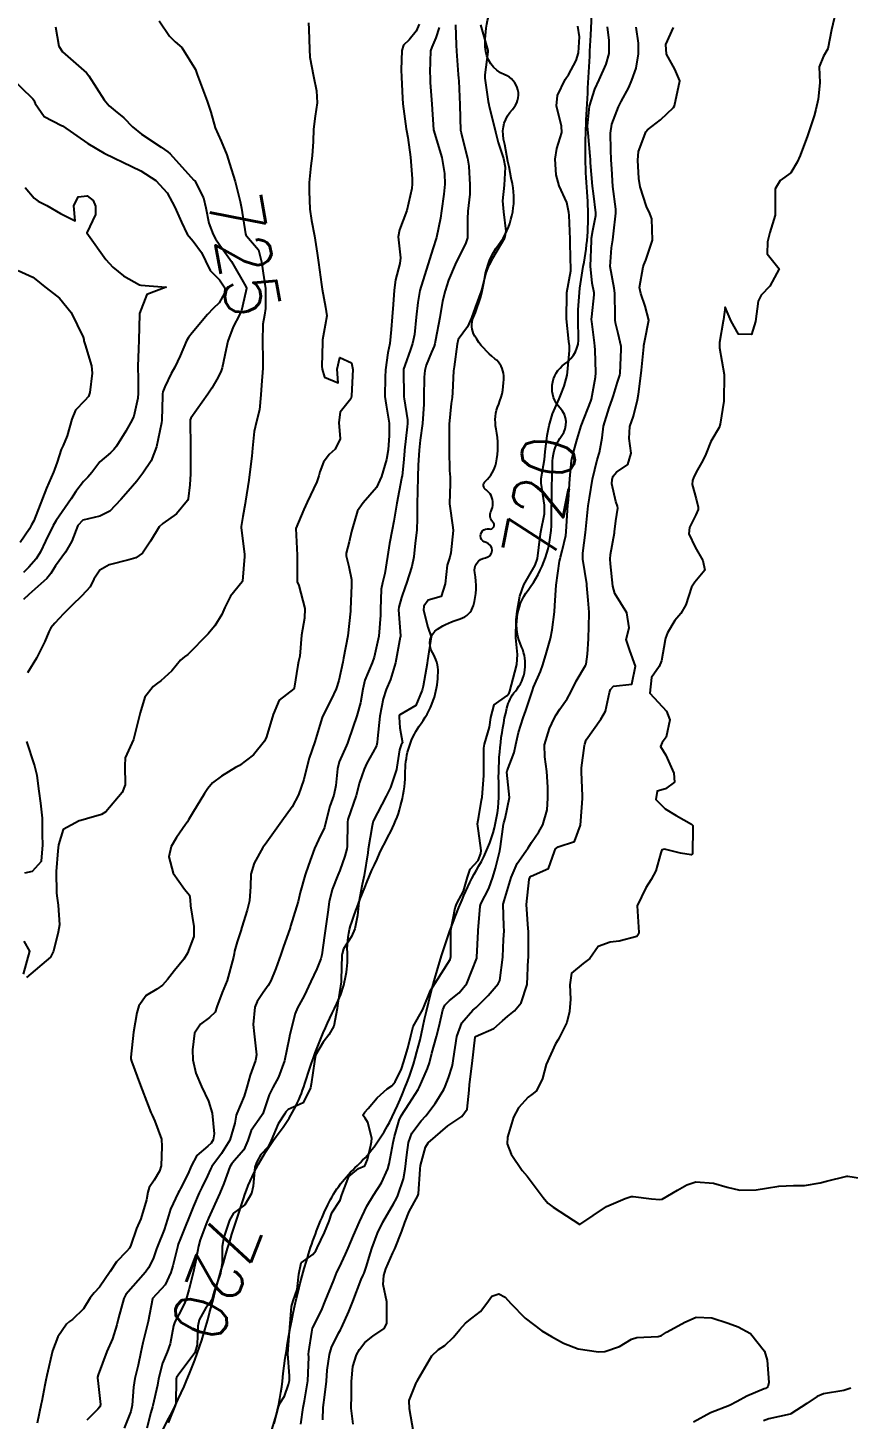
# Model space of a CAD drawing. Header units: metres. Extents: x 318500 to 325275, y 7408834 to 7428799.
# Drawn here: x 321798.5 to 321860.1, y 7416927 to 7417031.5 of the extents above; entities that cross this region are included whole.
import ezdxf
from ezdxf.enums import TextEntityAlignment as Align

# ---------------------------------------------------------------- set-up
doc = ezdxf.new("R2010")
doc.units = ezdxf.units.M
doc.header["$MEASUREMENT"] = 0
for name, color, linetype in [('Cotas', 45, 'Continuous'), ('Curvas de Nivel 1m', 11, 'Continuous'), ('Curvas de Nivel 5m', 15, 'Continuous'), ('Hidrografia', 140, 'Continuous')]:
    doc.layers.add(name, color=color, linetype=linetype)
doc.styles.add('Style-STANDARD', font='STANDARD.shx')

msp = doc.modelspace()

# ---------------------------------------------------------------- linework, layer by layer
at = {"layer": 'Curvas de Nivel 1m', "flags": 128}
for points, elevation in [([(321819.58, 7417031.86), (321819.61, 7417031.38), (321819.66, 7417029.85), (321819.69, 7417029.27), (321819.95, 7417027.85), (321820.19, 7417026.74), (321820.24, 7417025.85), (321820.07, 7417024.83), (321819.95, 7417023.85), (321819.94, 7417022.94), (321819.86, 7417021.85), (321819.75, 7417021.11), (321819.63, 7417019.85), (321819.64, 7417019.2), (321819.69, 7417017.85), (321819.8, 7417017), (321820.02, 7417015.85), (321820.22, 7417014.54), (321820.32, 7417013.85), (321820.55, 7417012.18), (321820.6, 7417011.84), (321820.86, 7417010.48), (321820.96, 7417009.84), (321820.84, 7417009.14), (321820.64, 7417008.03), (321820.63, 7417007.84), (321820.58, 7417006.06), (321820.6, 7417005.84), (321820.79, 7417005.24), (321821.8, 7417004.81), (321821.72, 7417005.83), (321821.93, 7417006.71), (321822.81, 7417006.31), (321822.91, 7417005.81), (321822.8, 7417003.84), (321822.8, 7417003.81), (321822.77, 7417003.6), (321821.97, 7417002.6), (321821.86, 7417001.82), (321821.95, 7417000.6), (321821.57, 7416999.82), (321821.12, 7416999.42), (321820.71, 7416998.85), (321820.42, 7416998.11), (321820.36, 7416997.83), (321820.2, 7416997.36), (321819.48, 7416995.85), (321819.22, 7416995.29), (321818.64, 7416993.86), (321818.73, 7416991.86), (321818.72, 7416989.99), (321818.74, 7416989.86), (321818.86, 7416989.58), (321819.31, 7416987.85), (321819.27, 7416987.13), (321819.05, 7416985.85), (321818.92, 7416984.26), (321818.83, 7416983.86), (321818.77, 7416983.59), (321818.51, 7416981.86), (321818.5, 7416981.84), (321818.48, 7416981.82), (321817.38, 7416980.97), (321816.92, 7416979.88), (321816.43, 7416978.22), (321816.33, 7416977.99), (321816.28, 7416977.89), (321815.44, 7416976.87), (321814.4, 7416976.07), (321814.3, 7416976.02), (321814.09, 7416975.91), (321813.05, 7416975.27), (321812.38, 7416974.75), (321812.01, 7416974.32), (321811.77, 7416973.95), (321810.86, 7416972.47), (321810.58, 7416971.97), (321810.49, 7416971.82), (321810.34, 7416971.63), (321809.66, 7416970.64), (321809.26, 7416969.98), (321809.08, 7416969.21), (321809.41, 7416967.98), (321810.28, 7416966.76), (321810.64, 7416966.33), (321810.7, 7416965.96), (321810.71, 7416965.52), (321810.97, 7416963.96), (321810.97, 7416963.22), (321810.49, 7416961.97), (321810.21, 7416961.51), (321809.53, 7416960.65), (321809, 7416959.98), (321808.61, 7416959.56), (321808.18, 7416959.25), (321807.39, 7416958.79), (321806.84, 7416958.01), (321806.68, 7416957.48), (321806.43, 7416956.02), (321806.25, 7416954.16), (321806.25, 7416954.02), (321806.29, 7416953.84), (321806.96, 7416952.01), (321807.55, 7416950.51), (321807.75, 7416949.99), (321807.83, 7416949.78), (321808.04, 7416949.34), (321808.54, 7416947.98), (321808.56, 7416947.45), (321808.52, 7416945.98), (321808.4, 7416945.58), (321807.98, 7416944.92), (321807.62, 7416944.35), (321807.51, 7416944), (321807.41, 7416943.44), (321806.98, 7416942), (321806.67, 7416941.28), (321806.24, 7416940.02), (321806.14, 7416939.8), (321805.91, 7416939.55), (321805.17, 7416938.77), (321804.68, 7416938.04), (321803.88, 7416936.88), (321803.48, 7416936.45), (321803.19, 7416936.06), (321802.68, 7416935.24), (321801.85, 7416934.44), (321801.63, 7416934.28), (321801.42, 7416934.08), (321800.76, 7416933.15), (321800.35, 7416932.09), (321799.94, 7416930.24), (321799.9, 7416930.1), (321799.89, 7416930), (321799.78, 7416929.5), (321799.55, 7416928.32), (321799.5, 7416928.1), (321799.2, 7416926.65)], 724), ([(321859.16, 7417032.61), (321858.84, 7417031.33), (321858.57, 7417029.9), (321858.25, 7417029.34), (321857.92, 7417028.54), (321857.97, 7417027.35), (321857.85, 7417026.12), (321857.67, 7417025.35), (321857.54, 7417024.87), (321857.04, 7417023.36), (321856.5, 7417021.88), (321856.28, 7417021.37), (321855.79, 7417020.59), (321855, 7417020.01), (321854.61, 7417019.39), (321854.62, 7417017.73), (321854.61, 7417017.39), (321854.23, 7417016.11), (321854.04, 7417015.39), (321854.02, 7417014.49), (321854.91, 7417013.38), (321854.22, 7417012.06), (321853.57, 7417011.4), (321853.35, 7417010.93), (321853.14, 7417009.41), (321852.84, 7417008.43), (321851.87, 7417008.45), (321851.33, 7417009.43), (321850.87, 7417010.48), (321850.73, 7417009.56), (321850.72, 7417009.44), (321850.45, 7417007.83), (321850.45, 7417007.44), (321850.8, 7417005.44), (321850.77, 7417003.44), (321850.5, 7417001.69), (321850.41, 7417001.44), (321849.8, 7417000.39), (321849.41, 7416999.45), (321849.2, 7416998.97), (321848.7, 7416998.1), (321848.49, 7416997.67), (321848.41, 7416997.46), (321848.39, 7416997.17), (321848.68, 7416996.1), (321848.85, 7416995.46), (321848.85, 7416995.28), (321848.66, 7416994.89), (321848.18, 7416993.93), (321848.15, 7416993.47), (321848.62, 7416992.46), (321849.2, 7416991.45), (321849.34, 7416990.72), (321848.59, 7416989.84), (321848.35, 7416989.46), (321847.91, 7416988.13), (321847.53, 7416987.48), (321847.09, 7416986.95), (321846.54, 7416986.03), (321846.39, 7416985.63), (321846.37, 7416985.49), (321846.08, 7416983.93), (321845.9, 7416983.5), (321845.34, 7416982.66), (321845.2, 7416981.5), (321846.46, 7416980.13), (321846.7, 7416979.49), (321846.44, 7416978.19), (321846.14, 7416977.79), (321846.02, 7416977.49), (321846.42, 7416976.83), (321847.02, 7416975.48), (321847.07, 7416974.8), (321846.38, 7416974.3), (321845.75, 7416974.13), (321845.67, 7416973.5), (321846.36, 7416972.8), (321847.19, 7416972.31), (321848.35, 7416971.66), (321848.43, 7416971.54), (321848.44, 7416971.46), (321848.44, 7416971.37), (321848.41, 7416969.46), (321848.39, 7416969.39), (321848.32, 7416969.34), (321847.51, 7416969.47), (321846.32, 7416969.78), (321846.1, 7416969.72), (321846.04, 7416969.49), (321845.66, 7416968.14), (321845.31, 7416967.5), (321844.92, 7416966.86), (321844.27, 7416965.51), (321844.38, 7416963.51), (321844.36, 7416963.39), (321844.24, 7416963.22), (321842.9, 7416962.86), (321842.23, 7416962.78), (321841.32, 7416962.45), (321840.71, 7416961.56), (321840.21, 7416961.19), (321839.33, 7416960.45), (321839.21, 7416959.58), (321839.25, 7416958.5), (321839.18, 7416957.58), (321838.97, 7416956.76), (321838.4, 7416955.59), (321838.29, 7416955.42), (321838.13, 7416955.16), (321837.42, 7416953.6), (321837.14, 7416952.55), (321836.69, 7416951.61), (321836.35, 7416951.34), (321836.07, 7416951.14), (321835.34, 7416950.35), (321834.97, 7416949.64), (321834.53, 7416948.14), (321834.5, 7416947.64), (321834.81, 7416946.85), (321835.63, 7416945.63), (321835.99, 7416945.2), (321837.21, 7416943.6), (321837.56, 7416943.19), (321837.96, 7416942.89), (321839.95, 7416941.57), (321841.96, 7416942.93), (321843.35, 7416943.52), (321843.82, 7416943.67), (321843.97, 7416943.68), (321845.33, 7416943.5), (321845.97, 7416943.45), (321846.13, 7416943.49), (321847.28, 7416944.17), (321847.99, 7416944.57), (321848.66, 7416944.78), (321849.99, 7416944.69), (321851.03, 7416944.38), (321851.98, 7416944.16), (321853.19, 7416944.18), (321853.98, 7416944.31), (321854.89, 7416944.47), (321855.99, 7416944.5), (321856.82, 7416944.51), (321857.99, 7416944.7), (321858.48, 7416944.84), (321860, 7416945.22), (321860.08, 7416945.22), (321861.99, 7416944.9)], 723), ([(321800.57, 7417031.54), (321800.84, 7417030.1), (321801.11, 7417029.68), (321802.9, 7417028.08), (321803.09, 7417027.87), (321804.24, 7417026.06), (321804.61, 7417025.61), (321805.05, 7417025.25), (321805.71, 7417024.7), (321806.36, 7417024.03), (321807.03, 7417023.48), (321808.52, 7417022.5), (321809.01, 7417022.17), (321809.2, 7417022), (321810.98, 7417020.04), (321811.04, 7417019.97), (321811.69, 7417018.69), (321811.86, 7417017.96), (321812.1, 7417016.79), (321812.42, 7417015.95), (321812.6, 7417015.62), (321812.92, 7417015.15), (321813.79, 7417013.93), (321814.88, 7417012.03), (321814.92, 7417011.92), (321814.92, 7417011.88), (321814.88, 7417011.67), (321814.54, 7417010.24), (321814.41, 7417009.92), (321813.93, 7417009.02), (321813.52, 7417007.93), (321813.4, 7417007.36), (321813.1, 7417005.94), (321813.02, 7417005.71), (321812.79, 7417005.22), (321812.32, 7417004.4), (321812.01, 7417003.95), (321810.75, 7417002.16), (321810.7, 7417002.03), (321810.69, 7417001.97), (321810.72, 7416999.97), (321810.73, 7416997.97), (321810.68, 7416997.15), (321810.55, 7416996.1), (321810.5, 7416995.97), (321809.66, 7416994.97), (321808.64, 7416994.25), (321808.36, 7416993.99), (321807.72, 7416992.9), (321807.12, 7416992.01), (321806.61, 7416991.65), (321806.08, 7416991.5), (321804.6, 7416991.14), (321803.91, 7416990.74), (321803.47, 7416990.06), (321803.18, 7416989.47), (321802.57, 7416988.8), (321801.8, 7416988.08), (321801.19, 7416987.45), (321800.54, 7416986.76), (321800.23, 7416986.41), (321800.08, 7416986.11), (321799.78, 7416985.37), (321799.15, 7416984.12), (321798.49, 7416983.02)], 726), ([(321827.89, 7417031.75), (321827.67, 7417031.22), (321827.13, 7417030.57), (321826.71, 7417030.18), (321826.58, 7417029.77), (321826.55, 7417028.31), (321826.57, 7417027.77), (321826.64, 7417026.2), (321826.67, 7417025.76), (321826.91, 7417023.89), (321826.93, 7417023.76), (321827.03, 7417023.23), (321827.25, 7417021.76), (321827.37, 7417020.13), (321827.37, 7417019.75), (321827.33, 7417019.41), (321826.96, 7417017.76), (321826.41, 7417016.29), (321826.32, 7417015.77), (321826.48, 7417014.2), (321826.45, 7417013.76), (321826.11, 7417012.55), (321826.01, 7417011.77), (321825.95, 7417010.68), (321825.86, 7417009.77), (321825.79, 7417008.82), (321825.68, 7417007.77), (321825.54, 7417007.05), (321825.36, 7417005.77), (321825.33, 7417005.24), (321825.32, 7417003.77), (321825.4, 7417003.13), (321825.63, 7417001.77), (321825.64, 7417000.86), (321825.55, 7416999.77), (321825.44, 7416999.04), (321825.07, 7416997.77), (321824.68, 7416996.93), (321823.69, 7416995.79), (321823.26, 7416995.2), (321822.85, 7416993.81), (321822.81, 7416993.63), (321822.63, 7416992.85), (321822.42, 7416992), (321822.42, 7416991.81), (321822.6, 7416991.01), (321822.81, 7416990.03), (321822.82, 7416989.81), (321822.81, 7416989.58), (321822.74, 7416987.81), (321822.73, 7416987.64), (321822.53, 7416985.81), (321822.21, 7416984.11), (321822.16, 7416983.81), (321821.86, 7416982.44), (321821.65, 7416981.82), (321821.28, 7416981.01), (321820.67, 7416979.83), (321820.61, 7416979.67), (321820.44, 7416979.08), (321820.06, 7416977.84), (321819.64, 7416976.62), (321819.43, 7416975.84), (321819.22, 7416975.01), (321818.84, 7416973.85), (321818.36, 7416972.95), (321817.59, 7416971.87), (321816.32, 7416970.13), (321816.22, 7416969.99), (321816.16, 7416969.89), (321815.49, 7416968.71), (321815.26, 7416967.9), (321815.22, 7416966.96), (321815.16, 7416965.9), (321814.98, 7416965.18), (321814.57, 7416963.91), (321814.49, 7416963.65), (321814.22, 7416962.81), (321814.02, 7416962.1), (321814, 7416961.91), (321813.96, 7416961.67), (321813.47, 7416959.92), (321813.1, 7416959), (321812.7, 7416957.93), (321812.56, 7416957.53), (321812.15, 7416957.12), (321811.47, 7416956.62), (321811.03, 7416955.96), (321810.87, 7416954.71), (321810.89, 7416953.96), (321811.11, 7416952.94), (321811.54, 7416951.95), (321812.06, 7416950.85), (321812.34, 7416949.94), (321812.5, 7416948.39), (321812.41, 7416947.93), (321812.27, 7416947.69), (321812.02, 7416947.46), (321811.2, 7416946.77), (321810.77, 7416945.96), (321810.55, 7416945.41), (321809.97, 7416944.28), (321809.86, 7416944.08), (321809.79, 7416943.97), (321809.21, 7416942.72), (321808.99, 7416941.98), (321808.73, 7416941.19), (321808.26, 7416939.99), (321808.17, 7416939.74), (321807.91, 7416939), (321807.57, 7416938.32), (321807.33, 7416938), (321805.87, 7416936.32), (321805.71, 7416936.02), (321805.31, 7416934.57), (321805.18, 7416934.03), (321804.85, 7416933), (321804.44, 7416932.04), (321803.79, 7416930.29), (321803.73, 7416930.11), (321803.73, 7416930.05), (321803.78, 7416929.63), (321803.97, 7416928.05), (321803.91, 7416927.89), (321803.75, 7416927.71), (321802.93, 7416926.87)], 723), ([(321829.39, 7417031.49), (321829.14, 7417030.73), (321828.83, 7417030.03), (321828.75, 7417029.74), (321828.7, 7417028.13), (321828.71, 7417027.74), (321828.72, 7417027.37), (321828.83, 7417025.73), (321828.97, 7417023.8), (321828.99, 7417023.73), (321829.04, 7417023.57), (321829.6, 7417021.72), (321829.8, 7417020.52), (321829.81, 7417019.72), (321829.73, 7417018.97), (321829.56, 7417017.72), (321829.5, 7417017.18), (321829.18, 7417015.73), (321828.92, 7417014.87), (321828.56, 7417013.74), (321828.16, 7417012.47), (321827.95, 7417011.74), (321827.78, 7417010.83), (321827.67, 7417009.75), (321827.53, 7417008.44), (321827.39, 7417007.75), (321827.25, 7417007.32), (321826.81, 7417006.1), (321826.72, 7417005.84), (321826.71, 7417005.76), (321826.74, 7417003.79), (321826.74, 7417003.76), (321826.77, 7417003.6), (321827.02, 7417002.03), (321827.02, 7417001.76), (321826.99, 7417001.51), (321826.79, 7416999.75), (321826.78, 7416999.68), (321826.71, 7416998.79), (321826.62, 7416997.83), (321826.6, 7416997.75), (321826.56, 7416997.63), (321826.21, 7416995.76), (321826, 7416994.41), (321825.87, 7416993.76), (321825.65, 7416992.74), (321825.51, 7416991.77), (321825.32, 7416990.49), (321825.13, 7416989.77), (321825.04, 7416989.31), (321824.98, 7416987.77), (321824.99, 7416987.34), (321824.85, 7416985.78), (321824.51, 7416984.2), (321824.36, 7416983.78), (321823.82, 7416982.46), (321823.67, 7416981.79), (321823.49, 7416980.77), (321823.22, 7416979.8), (321822.58, 7416977.96), (321822.53, 7416977.81), (321822.5, 7416977.73), (321822.43, 7416977.57), (321821.89, 7416976.33), (321821.76, 7416975.82), (321821.64, 7416974.56), (321821.47, 7416973.82), (321821.17, 7416973.01), (321820.89, 7416971.82), (321820.78, 7416971.39), (321820.33, 7416970.47), (321820.03, 7416969.83), (321819.58, 7416968.56), (321819.33, 7416967.84), (321818.95, 7416966.52), (321818.8, 7416965.85), (321818.69, 7416965.43), (321818.24, 7416963.98), (321818.21, 7416963.89), (321818.2, 7416963.86), (321817.69, 7416962.39), (321817.51, 7416961.87), (321817.12, 7416960.8), (321816.75, 7416959.88), (321816.54, 7416959.53), (321816.18, 7416959), (321815.73, 7416958.33), (321815.55, 7416957.9), (321815.43, 7416956.61), (321815.49, 7416955.9), (321815.68, 7416954.33), (321815.61, 7416953.89), (321815.19, 7416952.8), (321814.94, 7416951.9), (321814.75, 7416951.22), (321814.19, 7416949.91), (321814.16, 7416949.8), (321814.04, 7416949.19), (321813.67, 7416947.92), (321813.04, 7416946.9), (321812.33, 7416945.94), (321812.21, 7416945.73), (321811.99, 7416945.23), (321811.57, 7416944.35), (321811.38, 7416943.95), (321810.95, 7416942.95), (321810.54, 7416941.96), (321810.37, 7416941.54), (321809.93, 7416940.41), (321809.8, 7416940.09), (321809.76, 7416939.97), (321809.39, 7416938.48), (321809.25, 7416937.98), (321808.82, 7416937.04), (321807.87, 7416936.01), (321807.86, 7416935.99), (321807.54, 7416934.3), (321807.47, 7416934), (321807.14, 7416932.68), (321807, 7416932), (321806.8, 7416931), (321806.55, 7416930.01), (321806.44, 7416929.36), (321806.33, 7416928.01), (321806.23, 7416927.53), (321805.73, 7416926.28)], 722), ([(321830.63, 7417031.71), (321830.68, 7417030.16), (321830.69, 7417029.71), (321830.83, 7417027.97), (321830.85, 7417027.7), (321830.86, 7417027.48), (321830.95, 7417025.7), (321831, 7417023.74), (321831.01, 7417023.7), (321831.04, 7417023.57), (321831.53, 7417021.69), (321831.62, 7417021.08), (321831.7, 7417019.69), (321831.7, 7417018.97), (321831.55, 7417017.69), (321831.53, 7417017.12), (321831.51, 7417015.69), (321831.38, 7417015.24), (321830.92, 7417014.38), (321830.59, 7417013.7), (321830.09, 7417012.51), (321829.83, 7417011.72), (321829.65, 7417010.94), (321829.43, 7417009.72), (321829.11, 7417008), (321829.06, 7417007.73), (321829.01, 7417007.55), (321828.82, 7417007.11), (321828.42, 7417006.12), (321828.32, 7417005.74), (321828.27, 7417005.22), (321828.25, 7417003.74), (321828.24, 7417003.21), (321828.14, 7417001.74), (321827.97, 7417000.5), (321827.89, 7416999.74), (321827.81, 7416998.63), (321827.78, 7416997.74), (321827.77, 7416996.65), (321827.74, 7416995.74), (321827.74, 7416994.65), (321827.71, 7416993.74), (321827.6, 7416992.76), (321827.48, 7416991.74), (321827.34, 7416991.01), (321826.94, 7416989.75), (321826.85, 7416989.49), (321826.57, 7416988.69), (321826.36, 7416987.95), (321826.35, 7416987.75), (321826.48, 7416985.8), (321826.48, 7416985.75), (321826.47, 7416985.69), (321826.12, 7416983.76), (321825.74, 7416982.51), (321825.42, 7416981.77), (321825.18, 7416981.06), (321824.93, 7416979.77), (321824.75, 7416978.09), (321824.73, 7416977.78), (321824.68, 7416977.53), (321824.42, 7416977.03), (321823.97, 7416976.23), (321823.75, 7416975.79), (321823.4, 7416974.78), (321823.15, 7416973.8), (321822.54, 7416972), (321822.5, 7416971.81), (321822.49, 7416969.98), (321822.47, 7416969.81), (321822.31, 7416969.24), (321821.93, 7416968.18), (321821.78, 7416967.82), (321821.35, 7416966.75), (321821.14, 7416965.82), (321821.04, 7416965.05), (321820.86, 7416963.82), (321820.78, 7416963.28), (321820.57, 7416961.83), (321820.51, 7416961.53), (321820.2, 7416960.78), (321819.75, 7416959.84), (321819.26, 7416958.76), (321818.75, 7416957.85), (321818.57, 7416957.44), (321818.18, 7416955.86), (321818.13, 7416955.58), (321817.77, 7416953.87), (321817.32, 7416952.64), (321816.9, 7416951.88), (321816.63, 7416951.33), (321816.14, 7416949.89), (321816.05, 7416949.73), (321815.28, 7416948.65), (321815.02, 7416947.9), (321814.73, 7416947.2), (321814.01, 7416946.35), (321813.8, 7416946.12), (321813.68, 7416945.91), (321813.23, 7416944.67), (321812.93, 7416943.93), (321812.06, 7416942.05), (321812.02, 7416941.94), (321812, 7416941.89), (321811.95, 7416941.76), (321811.44, 7416940.43), (321811.31, 7416939.95), (321811.09, 7416938.76), (321810.93, 7416937.95), (321810.6, 7416936.68), (321810.39, 7416935.96), (321810.24, 7416935.59), (321809.85, 7416934.81), (321809.55, 7416934.27), (321809.45, 7416933.97), (321809.18, 7416932.61), (321808.97, 7416931.98), (321808.62, 7416931.16), (321808.32, 7416929.98), (321808.25, 7416929.52), (321807.9, 7416927.99), (321807.87, 7416927.88), (321807.75, 7416927.45), (321807.44, 7416926.29)], 721), ([(321819.01, 7416926.57), (321819.19, 7416927.84), (321819.27, 7416928.33), (321819.54, 7416929.83), (321819.6, 7416931.62), (321819.59, 7416931.83), (321819.61, 7416932.04), (321819.83, 7416933.49), (321819.89, 7416933.78), (321819.9, 7416933.83), (321820.55, 7416935.13), (321820.84, 7416935.82), (321821.47, 7416937.39), (321821.62, 7416937.81), (321821.71, 7416938), (321821.9, 7416938.37), (321822.36, 7416939.35), (321822.56, 7416939.8), (321822.97, 7416940.76), (321823.4, 7416941.79), (321823.96, 7416942.96), (321824.46, 7416943.77), (321825.05, 7416944.7), (321825.53, 7416945.76), (321825.63, 7416946.13), (321825.93, 7416947.75), (321826.03, 7416948.19), (321826.38, 7416949.42), (321826.54, 7416949.75), (321827.15, 7416950.66), (321827.82, 7416951.73), (321827.91, 7416951.91), (321828.09, 7416952.32), (321828.52, 7416953.3), (321828.66, 7416953.72), (321828.85, 7416954.46), (321829.2, 7416955.71), (321829.39, 7416956.47), (321829.66, 7416957.71), (321829.82, 7416958.05), (321830.17, 7416958.41), (321830.89, 7416958.98), (321831.46, 7416959.68), (321832.21, 7416961.58), (321832.23, 7416961.65), (321832.23, 7416961.67), (321832.32, 7416963.59), (321832.32, 7416963.67), (321832.46, 7416965.48), (321832.52, 7416965.67), (321833.12, 7416966.83), (321833.42, 7416967.66), (321833.61, 7416968.35), (321833.94, 7416969.65), (321834, 7416969.98), (321834.23, 7416971.65), (321834.25, 7416971.75), (321834.35, 7416972.07), (321834.67, 7416973.65), (321834.48, 7416975.57), (321834.49, 7416975.65), (321835.03, 7416977.03), (321835.15, 7416977.64), (321835.35, 7416978.55), (321835.71, 7416979.63), (321835.91, 7416980.18), (321836.38, 7416981.62), (321836.4, 7416981.7), (321836.48, 7416981.94), (321837, 7416983.11), (321837.18, 7416983.61), (321837.46, 7416984.55), (321837.75, 7416985.6), (321837.88, 7416986.26), (321838.04, 7416987.6), (321838.08, 7416988.09), (321838.18, 7416989.6), (321838.43, 7416991.41), (321838.47, 7416991.59), (321838.5, 7416991.71), (321838.62, 7416992.18), (321838.9, 7416993.33), (321838.93, 7416993.6), (321839.02, 7416995.24), (321839.05, 7416995.59), (321839.1, 7416996.02), (321839.21, 7416997.59), (321839.34, 7416998.96), (321839.48, 7416999.59), (321839.75, 7417000.57), (321840.06, 7417001.58), (321840.77, 7417003.42), (321840.82, 7417003.57), (321841.13, 7417005.23), (321841.16, 7417005.56), (321841.11, 7417007.28), (321841.09, 7417007.57), (321841.06, 7417007.8), (321840.85, 7417009.42), (321840.83, 7417009.55), (321840.83, 7417009.57), (321840.83, 7417009.59), (321840.85, 7417009.77), (321841.03, 7417011.41), (321841.02, 7417011.57), (321840.89, 7417012.29), (321840.75, 7417013.57), (321840.82, 7417015.46), (321840.82, 7417015.57), (321840.82, 7417015.68), (321840.94, 7417016.26), (321841.16, 7417017.37), (321841.16, 7417017.57), (321840.98, 7417019.02), (321840.91, 7417019.57), (321840.76, 7417021.32), (321840.75, 7417021.57), (321840.74, 7417021.84), (321840.57, 7417023.58), (321840.53, 7417024.09), (321840.67, 7417025.58), (321841.08, 7417026.87), (321841.4, 7417027.57), (321841.93, 7417028.74), (321842.15, 7417029.55), (321842.16, 7417030.52), (321842.02, 7417031.56)], 721), ([(321820.66, 7416926.91), (321820.68, 7416927.82), (321820.8, 7416928.79), (321820.93, 7416929.82), (321820.99, 7416930.63), (321821.16, 7416931.82), (321821.3, 7416932.33), (321821.83, 7416933.42), (321821.98, 7416933.66), (321822.06, 7416933.81), (321822.6, 7416935.05), (321822.9, 7416935.79), (321823.54, 7416937.44), (321823.69, 7416937.78), (321823.75, 7416937.93), (321823.9, 7416938.37), (321824.23, 7416939.46), (321824.34, 7416939.77), (321824.77, 7416940.94), (321825.16, 7416941.76), (321825.96, 7416943.14), (321826.18, 7416943.53), (321826.28, 7416943.75), (321826.72, 7416945.01), (321826.84, 7416945.74), (321826.96, 7416946.8), (321827.08, 7416947.74), (321827.33, 7416948.45), (321828.05, 7416949.36), (321828.38, 7416949.73), (321829.1, 7416950.68), (321829.74, 7416951.71), (321829.85, 7416951.94), (321830.09, 7416952.59), (321830.36, 7416953.44), (321830.41, 7416953.7), (321830.46, 7416954.04), (321830.71, 7416955.69), (321831.09, 7416956.74), (321831.92, 7416957.67), (321832.05, 7416957.78), (321832.16, 7416957.88), (321833.06, 7416958.78), (321833.82, 7416959.65), (321833.94, 7416959.91), (321834.17, 7416961.65), (321834.17, 7416961.69), (321834.23, 7416962.98), (321834.26, 7416963.63), (321834.26, 7416963.65), (321834.25, 7416964), (321834.2, 7416965.65), (321834.21, 7416965.71), (321834.27, 7416965.89), (321834.79, 7416967.64), (321835.25, 7416968.69), (321835.89, 7416969.63), (321836.07, 7416969.88), (321836.33, 7416970.27), (321836.88, 7416971.07), (321837.17, 7416971.61), (321837.49, 7416972.73), (321837.56, 7416973.6), (321837.54, 7416974.44), (321837.47, 7416975.6), (321837.32, 7416976.71), (321837.29, 7416977.61), (321837.67, 7416978.83), (321838.02, 7416979.6), (321838.18, 7416979.87), (321838.46, 7416980.28), (321839, 7416981.06), (321839.29, 7416981.58), (321839.67, 7416982.4), (321840.38, 7416983.57), (321840.42, 7416983.66), (321840.52, 7416984.41), (321840.6, 7416985.57), (321840.65, 7416987.48), (321840.65, 7416987.57), (321840.57, 7416988.47), (321840.48, 7416989.57), (321840.47, 7416989.7), (321840.18, 7416991.57), (321840.19, 7416992), (321840.37, 7416993.57), (321840.4, 7416993.82), (321840.59, 7416995.57), (321840.68, 7416996.17), (321840.91, 7416997.57), (321841.25, 7416999.03), (321841.42, 7416999.56), (321841.62, 7417000.67), (321841.73, 7417001.56), (321842.15, 7417002.93), (321842.37, 7417003.55), (321842.47, 7417003.85), (321842.79, 7417004.86), (321842.96, 7417005.38), (321842.98, 7417005.54), (321843.06, 7417007.3), (321843.05, 7417007.54), (321842.84, 7417008.5), (321842.63, 7417009.32), (321842.6, 7417009.54), (321842.6, 7417009.79), (321842.58, 7417011.54), (321842.52, 7417011.91), (321842.24, 7417013.55), (321842.33, 7417014.95), (321842.43, 7417015.55), (321842.49, 7417015.99), (321842.67, 7417017.54), (321842.66, 7417017.85), (321842.44, 7417019.55), (321842.35, 7417020.89), (321842.31, 7417021.55), (321842.27, 7417022.3), (321842.25, 7417023.55), (321842.36, 7417024.24), (321842.87, 7417025.54), (321843.07, 7417025.94), (321843.63, 7417026.99), (321843.87, 7417027.53), (321844.18, 7417028.45), (321844.36, 7417029.53), (321844.35, 7417030.31), (321844.19, 7417031.53)], 722), ([(321822.94, 7416926.59), (321822.78, 7416927.79), (321822.82, 7416928.75), (321822.81, 7416929.79), (321822.92, 7416930.91), (321823.18, 7416931.79), (321823.4, 7416932.2), (321823.82, 7416932.71), (321824.42, 7416933.18), (321825.25, 7416933.76), (321825.47, 7416934.13), (321825.45, 7416935.76), (321825.18, 7416937.06), (321825.23, 7416937.76), (321825.39, 7416938.26), (321825.92, 7416939.46), (321826.01, 7416939.65), (321826.06, 7416939.75), (321826.6, 7416941.08), (321826.81, 7416941.74), (321827.14, 7416942.55), (321827.79, 7416943.73), (321827.83, 7416943.87), (321827.97, 7416945.73), (321827.97, 7416945.76), (321828, 7416946), (321828.36, 7416947.39), (321828.57, 7416947.72), (321830.04, 7416948.98), (321831.09, 7416949.68), (321831.49, 7416950.25), (321831.64, 7416951.68), (321831.67, 7416952.09), (321831.87, 7416953.67), (321832.1, 7416955.64), (321832.1, 7416955.67), (321832.11, 7416955.69), (321832.13, 7416955.7), (321833.49, 7416956.31), (321834.15, 7416956.87), (321834.55, 7416957.24), (321835.05, 7416957.64), (321835.56, 7416958.23), (321836.01, 7416959.62), (321836.08, 7416961.5), (321836.09, 7416961.62), (321836.09, 7416961.74), (321836.09, 7416963.62), (321836.07, 7416963.79), (321835.94, 7416965.62), (321836.16, 7416967.49), (321836.19, 7416967.62), (321836.22, 7416967.69), (321836.29, 7416967.74), (321837.59, 7416968.32), (321838.04, 7416969.59), (321838.12, 7416969.8), (321838.33, 7416969.94), (321839.56, 7416970.35), (321840, 7416971.57), (321840.02, 7416971.9), (321840.16, 7416973.57), (321840.16, 7416973.78), (321840.09, 7416975.57), (321840.09, 7416975.89), (321840.31, 7416977.57), (321840.33, 7416977.67), (321840.43, 7416977.99), (321841.54, 7416979.55), (321841.88, 7416980.13), (321842.19, 7416981.54), (321842.26, 7416981.77), (321842.49, 7416982.01), (321843.85, 7416982.16), (321844.14, 7416983.52), (321843.71, 7416984.71), (321843.43, 7416985.53), (321843.66, 7416986.41), (321843.48, 7416987.53), (321842.58, 7416988.99), (321842.42, 7416989.54), (321842.26, 7416991.2), (321842.24, 7416991.55), (321842.26, 7416991.9), (321842.55, 7416993.54), (321842.56, 7416993.62), (321842.65, 7416994.44), (321842.81, 7416995.4), (321842.79, 7416995.54), (321842.67, 7416995.88), (321842.36, 7416997.22), (321842.37, 7416997.54), (321842.45, 7416997.79), (321842.7, 7416998.09), (321843.56, 7416998.67), (321843.8, 7416999.53), (321843.65, 7417000.62), (321843.7, 7417001.53), (321843.98, 7417002.3), (321844.29, 7417003.52), (321844.35, 7417003.95), (321844.56, 7417005.52), (321844.58, 7417005.75), (321844.75, 7417007.52), (321844.75, 7417007.6), (321844.83, 7417007.98), (321845.14, 7417009.52), (321844.87, 7417010.57), (321844.53, 7417011.52), (321844.44, 7417011.97), (321844.7, 7417013.52), (321844.76, 7417013.67), (321844.91, 7417014.02), (321845.41, 7417015.51), (321845.35, 7417017.12), (321845.2, 7417017.52), (321844.97, 7417018.04), (321844.48, 7417019.53), (321844.38, 7417020.15), (321844.3, 7417021.53), (321844.36, 7417022.18), (321844.85, 7417023.52), (321844.91, 7417023.65), (321845.04, 7417023.82), (321846.01, 7417024.55), (321847, 7417025.49), (321847.07, 7417025.62), (321847.46, 7417027.48), (321847.1, 7417028.37), (321846.47, 7417029.5), (321846.42, 7417030.21), (321846.99, 7417031.49)], 723), ([(321797.09, 7417027.88), (321798.89, 7417026.13), (321798.96, 7417026.03), (321799.06, 7417025.8), (321799.74, 7417024.81), (321801.04, 7417024.13), (321801.1, 7417024.1), (321803.02, 7417022.78), (321804.24, 7417022.06), (321805, 7417021.68), (321805.65, 7417021.39), (321806.99, 7417020.74), (321808.11, 7417020.01), (321808.97, 7417019.09), (321809.35, 7417018.38), (321809.55, 7417017.99), (321810.05, 7417016.88), (321810.48, 7417015.98), (321810.92, 7417015.44), (321811.54, 7417014.59), (321811.84, 7417013.96), (321812.2, 7417013.25), (321812.89, 7417012.54), (321813.29, 7417011.94), (321813.28, 7417011.53), (321812.86, 7417010.82), (321812.43, 7417010.38), (321811.99, 7417009.95), (321810.84, 7417008.56), (321810.58, 7417008.22), (321810.43, 7417007.97), (321809.95, 7417006.84), (321809.55, 7417005.98), (321809.28, 7417005.5), (321808.78, 7417004.51), (321808.64, 7417004.12), (321808.62, 7417003.99), (321808.62, 7417003.84), (321808.57, 7417001.99), (321808.55, 7417001.8), (321808.16, 7417000), (321807.76, 7416998.95), (321807.15, 7416998.01), (321806.68, 7416997.43), (321806.04, 7416996.66), (321805.48, 7416996.04), (321804.65, 7416995.16), (321803.92, 7416994.79), (321802.64, 7416994.48), (321802.25, 7416994.08), (321801.8, 7416992.91), (321801.33, 7416992.09), (321800.59, 7416991.05), (321800.22, 7416990.47), (321799.92, 7416990.11), (321798.57, 7416988.91), (321798.18, 7416988.52)], 727), ([(321798.3, 7417019.47), (321798.97, 7417018.67), (321799.28, 7417018.44), (321799.94, 7417018.12), (321800.95, 7417017.53), (321802.07, 7417016.97), (321801.95, 7417018.09), (321802.29, 7417018.77), (321802.97, 7417018.86), (321803.4, 7417018.51), (321803.59, 7417018.07), (321803.58, 7417017.44), (321802.93, 7417016.08), (321804.36, 7417014.06), (321804.89, 7417013.49), (321805.7, 7417012.85), (321806.88, 7417012.16), (321806.99, 7417012.13), (321808.88, 7417011.99), (321807.45, 7417011.43), (321806.9, 7417010.02), (321806.9, 7417009.97), (321806.84, 7417008.02), (321806.81, 7417007.35), (321806.77, 7417006.02), (321806.79, 7417005.07), (321806.8, 7417004.02), (321806.76, 7417003.66), (321806.46, 7417002.31), (321806.35, 7417002.03), (321805.87, 7417001.18), (321805.17, 7417000.04), (321804.97, 7416999.79), (321804.71, 7416999.55), (321803.9, 7416998.86), (321803.31, 7416998.06), (321803.02, 7416997.73), (321802.68, 7416997.39), (321802.12, 7416996.63), (321801.77, 7416996.08), (321800.64, 7416994.47), (321800.41, 7416994.1), (321799.83, 7416992.91), (321799.46, 7416992.12), (321799.14, 7416991.58), (321798.59, 7416990.95), (321798.17, 7416990.55)], 728), ([(321797.78, 7417013.25), (321798.89, 7417012.74), (321799.23, 7417012.47), (321799.65, 7417012.12), (321800.87, 7417011.16), (321801.76, 7417010.09), (321802.67, 7417008.23), (321802.7, 7417008.07), (321802.72, 7417007.97), (321802.82, 7417007.66), (321803.29, 7417006.07), (321803.33, 7417005.53), (321803.15, 7417004.07), (321803.05, 7417003.78), (321802.76, 7417003.45), (321802.09, 7417002.74), (321801.82, 7417002.08), (321801.46, 7417000.82), (321801.15, 7417000.09), (321801.02, 7416999.79), (321800.7, 7416998.85), (321800.5, 7416998.29), (321800.43, 7416998.1), (321799.9, 7416996.88), (321799.61, 7416996.12), (321798.95, 7416994.43), (321798.79, 7416994.13), (321798.74, 7416994.03), (321798.64, 7416993.84), (321797.94, 7416992.82)], 729), ([(321827.46, 7416926), (321827.16, 7416927.74), (321827.14, 7416928.37), (321827.69, 7416929.73), (321827.73, 7416929.79), (321827.79, 7416929.9), (321828.83, 7416931.71), (321829.35, 7416932.18), (321829.82, 7416932.5), (321830.44, 7416933.08), (321830.95, 7416933.68), (321831.36, 7416934.17), (321831.85, 7416934.54), (321832.49, 7416935.04), (321832.97, 7416935.66), (321833.34, 7416936.19), (321833.88, 7416936.36), (321834.35, 7416936.12), (321834.77, 7416935.64), (321835.85, 7416934.54), (321837.11, 7416933.6), (321837.83, 7416933.16), (321838.74, 7416932.66), (321839.82, 7416932.23), (321841.36, 7416932.01), (321841.82, 7416932.04), (321842.93, 7416932.42), (321843.83, 7416932.96), (321844.24, 7416933.1), (321845.84, 7416933.17), (321846.08, 7416933.25), (321846.47, 7416933.48), (321847.35, 7416933.96), (321847.85, 7416934.25), (321848.7, 7416934.61), (321849.86, 7416934.56), (321851.1, 7416934.17), (321851.85, 7416933.9), (321852.78, 7416933.4), (321853.82, 7416932.07), (321854.02, 7416931.38), (321854.14, 7416929.72), (321854.06, 7416929.38), (321853.9, 7416929.27), (321853.79, 7416929.23), (321852.5, 7416928.68), (321851.77, 7416928.28), (321851.2, 7416927.99), (321849.76, 7416927.43), (321848.48, 7416926.72)], 724), ([(321860.3, 7416929.29), (321859.93, 7416929.15), (321859.79, 7416929.12), (321858.26, 7416928.85), (321857.78, 7416928.65), (321856.99, 7416928.12), (321855.81, 7416927.35), (321855.78, 7416927.33), (321855.76, 7416927.33), (321854.15, 7416926.98), (321853.75, 7416926.84)], 723)]:
    msp.add_lwpolyline(points, dxfattribs=dict(at, elevation=elevation))
at = {"layer": 'Curvas de Nivel 5m', "flags": 128}
for points, elevation in [([(321808.37, 7417032.01), (321809.13, 7417030.85), (321809.56, 7417030.43), (321810.08, 7417029.99), (321811.1, 7417028.33), (321811.22, 7417027.97), (321811.29, 7417027.77), (321811.98, 7417025.96), (321812.24, 7417025.14), (321812.57, 7417023.95), (321813.03, 7417022.96), (321813.46, 7417021.94), (321813.65, 7417021.28), (321814.07, 7417019.93), (321814.46, 7417018.43), (321814.54, 7417017.92), (321814.85, 7417016), (321814.88, 7417015.92), (321814.93, 7417015.86), (321815.82, 7417014.8), (321816.06, 7417013.9), (321816.26, 7417012.53), (321816.35, 7417011.9), (321816.36, 7417010.4), (321816.27, 7417009.9), (321816.15, 7417009.2), (321816.13, 7417007.9), (321816.16, 7417006.55), (321816.15, 7417005.9), (321816.06, 7417004.62), (321815.99, 7417003.9), (321815.89, 7417002.77), (321815.68, 7417001.9), (321815.5, 7417001.14), (321815.38, 7416999.9), (321815.32, 7416999.29), (321815.15, 7416997.91), (321815.1, 7416997.49), (321814.85, 7416995.91), (321814.83, 7416995.75), (321814.65, 7416994.77), (321814.53, 7416994.02), (321814.53, 7416993.91), (321814.63, 7416993.14), (321814.77, 7416991.91), (321814.77, 7416991.75), (321814.62, 7416989.91), (321814.61, 7416989.89), (321814.59, 7416989.85), (321813.72, 7416988.78), (321813.29, 7416987.93), (321813.07, 7416987.41), (321812.54, 7416986.55), (321812.26, 7416986.22), (321812.04, 7416985.95), (321810.51, 7416984.4), (321810.26, 7416984.22), (321809.98, 7416983.98), (321809.32, 7416983.16), (321808.49, 7416982.43), (321808.24, 7416982.24), (321807.91, 7416982), (321807.29, 7416981.18), (321806.94, 7416980.01), (321806.43, 7416978.02), (321805.81, 7416976.63), (321805.8, 7416976.03), (321805.81, 7416974.6), (321805.59, 7416974.03), (321804.36, 7416972.58), (321804.03, 7416972.37), (321802.92, 7416972.06), (321802.49, 7416971.93), (321802.35, 7416971.89), (321801.17, 7416971.25), (321800.81, 7416970.09), (321800.76, 7416969.64), (321800.63, 7416968.09), (321800.65, 7416966.47), (321800.7, 7416966.09), (321800.78, 7416965.57), (321800.88, 7416964.09), (321800.79, 7416963.53), (321800.43, 7416962.1), (321800.21, 7416961.65), (321798.4, 7416960.13)], 725), ([(321832.5, 7417031.69), (321833.05, 7417029.76), (321833.05, 7417029.68), (321832.83, 7417027.95), (321832.83, 7417027.68), (321833.07, 7417025.94), (321833.11, 7417025.72), (321833.13, 7417025.68), (321833.15, 7417025.6), (321833.61, 7417023.67), (321833.83, 7417022.86), (321834.22, 7417021.66), (321834.34, 7417021), (321834.27, 7417019.66), (321834.15, 7417018.48), (321834.21, 7417017.66), (321834.41, 7417016.19), (321834.3, 7417015.66), (321833.4, 7417014.15), (321833.14, 7417013.68), (321833.07, 7417013.52), (321832.9, 7417013.06), (321832.62, 7417011.94), (321832.55, 7417011.68), (321832.09, 7417010.46), (321831.81, 7417009.69), (321831.51, 7417009.02), (321830.83, 7417008.06), (321830.74, 7417007.7), (321830.51, 7417006), (321830.48, 7417005.7), (321830.4, 7417004.08), (321830.37, 7417003.71), (321830.3, 7417003.24), (321830.15, 7417001.71), (321830.15, 7417000.29), (321830.14, 7416999.71), (321830.18, 7416998.23), (321830.23, 7416997.71), (321830.22, 7416997.24), (321830.18, 7416995.71), (321830.42, 7416993.93), (321830.44, 7416993.7), (321830.28, 7416992.04), (321830.19, 7416991.71), (321829.99, 7416991.1), (321829.84, 7416989.71), (321829.54, 7416988.75), (321828.57, 7416988.49), (321828.25, 7416988.04), (321828.22, 7416987.73), (321828.54, 7416986.46), (321828.78, 7416985.73), (321828.51, 7416983.94), (321828.49, 7416983.75), (321828.49, 7416983.73), (321828.18, 7416982.03), (321828.12, 7416981.73), (321827.64, 7416980.56), (321826.45, 7416979.86), (321826.4, 7416979.8), (321826.39, 7416979.75), (321826.39, 7416979.69), (321826.44, 7416978.88), (321826.63, 7416977.75), (321826.55, 7416977.62), (321826.42, 7416977.24), (321826.22, 7416975.94), (321826.18, 7416975.75), (321825.73, 7416974.41), (321825.42, 7416973.76), (321824.44, 7416971.87), (321824.4, 7416971.78), (321824.35, 7416971.52), (321824.07, 7416969.78), (321824.03, 7416969.49), (321823.77, 7416967.79), (321823.6, 7416967.11), (321823.37, 7416965.79), (321823.26, 7416964.79), (321823.05, 7416963.8), (321822.81, 7416963.22), (321822.22, 7416962.29), (321822.11, 7416961.92), (321822.09, 7416961.81), (321822.04, 7416959.96), (321822.03, 7416959.81), (321821.78, 7416958.2), (321821.74, 7416957.81), (321821.47, 7416956.48), (321821.1, 7416955.82), (321820.67, 7416955.27), (321820.11, 7416954.31), (321820.02, 7416953.83), (321819.79, 7416952.13), (321819.74, 7416951.84), (321819.19, 7416950.71), (321818.06, 7416950.21), (321817.88, 7416950.04), (321817.77, 7416949.86), (321817.31, 7416949.14), (321816.77, 7416947.88), (321816.52, 7416947.38), (321816.01, 7416946.83), (321815.67, 7416946.23), (321815.56, 7416945.89), (321815.42, 7416944.46), (321815.31, 7416943.9), (321814.81, 7416943.05), (321813.96, 7416942.43), (321813.65, 7416941.91), (321813.23, 7416940.62), (321813.1, 7416939.92), (321813.1, 7416938.73), (321812.98, 7416937.92), (321812.49, 7416936.54), (321812.33, 7416935.93), (321812.15, 7416935.65), (321811.86, 7416935.33), (321811.38, 7416934.42), (321811.27, 7416933.95), (321811.23, 7416932.54), (321811.05, 7416931.95), (321809.79, 7416930.26), (321809.68, 7416930.08), (321809.65, 7416929.97), (321809.61, 7416928.12), (321809.58, 7416927.97), (321809.03, 7416926.69)], 720), ([(321816.99, 7416926.62), (321817.33, 7416927.87), (321817.45, 7416928.18), (321817.77, 7416928.68), (321818.09, 7416929.55), (321818.15, 7416929.85), (321818.15, 7416930.21), (321818.04, 7416931.86), (321818.15, 7416933.54), (321818.18, 7416933.85), (321818.31, 7416935.41), (321818.42, 7416935.85), (321818.72, 7416936.69), (321818.86, 7416937.85), (321819.04, 7416938.7), (321819.91, 7416939.32), (321820.14, 7416939.6), (321820.24, 7416939.83), (321820.77, 7416940.98), (321821.13, 7416941.82), (321821.32, 7416942.45), (321821.97, 7416943.41), (321822.09, 7416943.81), (321822.61, 7416945.18), (321823.34, 7416945.79), (321823.8, 7416945.99), (321824.01, 7416946.45), (321824.25, 7416947.55), (321824.3, 7416947.78), (321824.33, 7416948.07), (321824.04, 7416949.23), (321823.83, 7416949.56), (321823.65, 7416949.79), (321823.82, 7416950.01), (321824.06, 7416950.29), (321824.74, 7416951.1), (321825.49, 7416951.76), (321825.84, 7416951.99), (321826.09, 7416952.29), (321826.57, 7416953.28), (321826.72, 7416953.74), (321827.03, 7416954.83), (321827.26, 7416955.74), (321827.43, 7416956.45), (321828.16, 7416957.73), (321828.74, 7416959.16), (321829.08, 7416959.72), (321830.21, 7416961.49), (321830.26, 7416961.7), (321830.26, 7416963.68), (321830.26, 7416963.7), (321830.6, 7416965.36), (321830.72, 7416965.69), (321831.21, 7416966.62), (321831.53, 7416967.68), (321831.71, 7416968.27), (321832.31, 7416968.91), (321832.52, 7416969.46), (321832.54, 7416969.67), (321832.34, 7416971.16), (321832.26, 7416971.67), (321832.36, 7416972.23), (321832.58, 7416973.45), (321832.61, 7416973.67), (321832.74, 7416975.32), (321832.74, 7416975.67), (321832.74, 7416977.35), (321832.79, 7416977.67), (321833.16, 7416978.94), (321833.28, 7416979.66), (321833.51, 7416980.61), (321834.47, 7416981.28), (321834.64, 7416981.49), (321834.7, 7416981.65), (321835.08, 7416983.06), (321835.22, 7416983.64), (321835.28, 7416984.4), (321835.16, 7416985.64), (321835.18, 7416987.01), (321835.26, 7416987.64), (321835.44, 7416988.77), (321835.75, 7416989.63), (321836.6, 7416991.1), (321836.77, 7416991.62), (321836.98, 7416993.27), (321837.03, 7416993.62), (321837.31, 7416994.96), (321837.31, 7416995.61), (321837.05, 7416997.26), (321837.04, 7416997.62), (321837.29, 7416999.04), (321837.35, 7416999.61), (321837.49, 7417000.86), (321837.65, 7417001.61), (321837.9, 7417002.47), (321838.39, 7417003.6), (321838.51, 7417003.86), (321838.78, 7417004.55), (321839, 7417005.39), (321839.04, 7417005.6), (321839.18, 7417007.24), (321839.17, 7417007.59), (321839.13, 7417007.9), (321838.96, 7417009.6), (321838.98, 7417011.5), (321838.99, 7417011.6), (321839.27, 7417013.23), (321839.27, 7417013.59), (321839.26, 7417013.94), (321839.22, 7417015.6), (321839.15, 7417017.4), (321839.14, 7417017.6), (321838.97, 7417018.35), (321838.4, 7417019.61), (321838.17, 7417020.44), (321838.09, 7417021.61), (321838.22, 7417022.41), (321838.61, 7417023.6), (321838.58, 7417024.08), (321838.19, 7417025.61), (321838.28, 7417026.4), (321838.86, 7417027.6), (321838.95, 7417027.74), (321839.1, 7417027.95), (321839.67, 7417029.03), (321839.85, 7417029.59), (321839.92, 7417030.8), (321839.8, 7417031.59)], 720), ([(321798.29, 7416968), (321798.85, 7416968.12), (321799.54, 7416968.87), (321799.62, 7416970.11), (321799.6, 7416970.84), (321799.6, 7416972.11), (321799.47, 7416973.22), (321799.35, 7416974.12), (321799.2, 7416975.3), (321799.01, 7416976.12), (321798.43, 7416977.87)], 725), ([(321798.19, 7416960.39), (321798.66, 7416962.12), (321798.22, 7416962.87)], 725)]:
    msp.add_lwpolyline(points, dxfattribs=dict(at, elevation=elevation))
at = {"layer": 'Hidrografia'}
for points in [[(321815.58, 7416923.16, 0.093646), (321817.62, 7416929.82, -0.043411), (321819.42, 7416938.83, -0.036834), (321820.92, 7416942.84, -0.097029), (321823.07, 7416945.83, 0.0858), (321825.65, 7416949.24, 0.068413), (321828.17, 7416956.39, -0.047556), (321831.11, 7416965.97, -0.03422), (321832.37, 7416968.51, 0.141815), (321833.87, 7416974.44, -0.067559), (321834.47, 7416980.36, -0.115803), (321835.12, 7416981.65, 0.287348), (321835.58, 7416984.97, -0.275713), (321836.07, 7416989.24, 0.164413), (321837.83, 7416994.41, -0.007513), (321837.91, 7416998.92, -0.157615), (321838.6, 7417000.84, 0.372334), (321838.48, 7417002.9, -0.465528), (321838.83, 7417006.22, 0.264684), (321839.86, 7417008.32, -0.064226), (321840.21, 7417013.54, 0.068856), (321840.52, 7417018.78, -0.032947), (321840.44, 7417024.57, -0.000796), (321840.78, 7417030.92, 0.023395), (321840.86, 7417039.39, -0.007744)], [(321807.07, 7416919.84, -0.105559), (321809.09, 7416927.02, 0.057965), (321812.15, 7416934.94, -0.017675), (321814.69, 7416943.5, -0.085276), (321817.37, 7416948.48, 0.090879), (321819.3, 7416952.17, -0.039062), (321821.7, 7416958.18, 0.126028), (321822.5, 7416962, -0.093186), (321822.83, 7416964.3, -0.038334), (321825.75, 7416971.11, 0.121215), (321826.85, 7416975.63, -0.161137), (321828.04, 7416979.22, 0.086975), (321829.03, 7416981.2, 0.069037), (321829.31, 7416983.04, 0.145725), (321828.89, 7416984.55, -0.409328), (321829.27, 7416986.3, -0.075652), (321830.97, 7416987.08, 0.258677), (321831.96, 7416988.07, 0.121202), (321832.06, 7416990.53, -0.434402), (321832.86, 7416991.66, 0.837935), (321832.91, 7416992.8, -1.006298), (321833.15, 7416993.83, 0.760942), (321833.43, 7416994.35, -0.323696), (321833.29, 7416995.16, 0.229502), (321833.29, 7416996.34, 0.138934), (321832.91, 7416996.76, -0.50304), (321832.86, 7416997.42, 0.166617), (321833.67, 7416998.79, 0.099873), (321833.67, 7417001.33, -0.149808), (321833.86, 7417003.21, 0.110937), (321834.24, 7417005.34, 0.220502), (321833.58, 7417006.62, -0.093084), (321832.06, 7417008.32, -0.242055), (321831.97, 7417009.73, 0.064929), (321832.82, 7417012.71, -0.12378), (321833.85, 7417015.17, 0.212249), (321834.89, 7417019.76, -0.000058), (321834.23, 7417023.12, -0.247138), (321834.89, 7417025.35, 0.539438), (321834.32, 7417027.95, -0.303914), (321832.85, 7417030.04, -0.133245), (321833.92, 7417034.4, 0.197081)]]:
    msp.add_lwpolyline(points, format="xyb", dxfattribs=at)

# ---------------------------------------------------------------- texts
at = {"layer": 'Cotas', "style": 'Style-STANDARD'}
for s, rotation, p in [('725', 280.1953, (321814.77, 7417014.42, 725)), ('720', 78.5238, (321836.96, 7416996.18, 720)), ('720', 248.8068, (321812.65, 7416937.56, 720))]:
    msp.add_text(s, height=4, rotation=rotation, dxfattribs=at).set_placement(p, align=Align.MIDDLE_CENTER)

doc.saveas('drawing.dxf')
